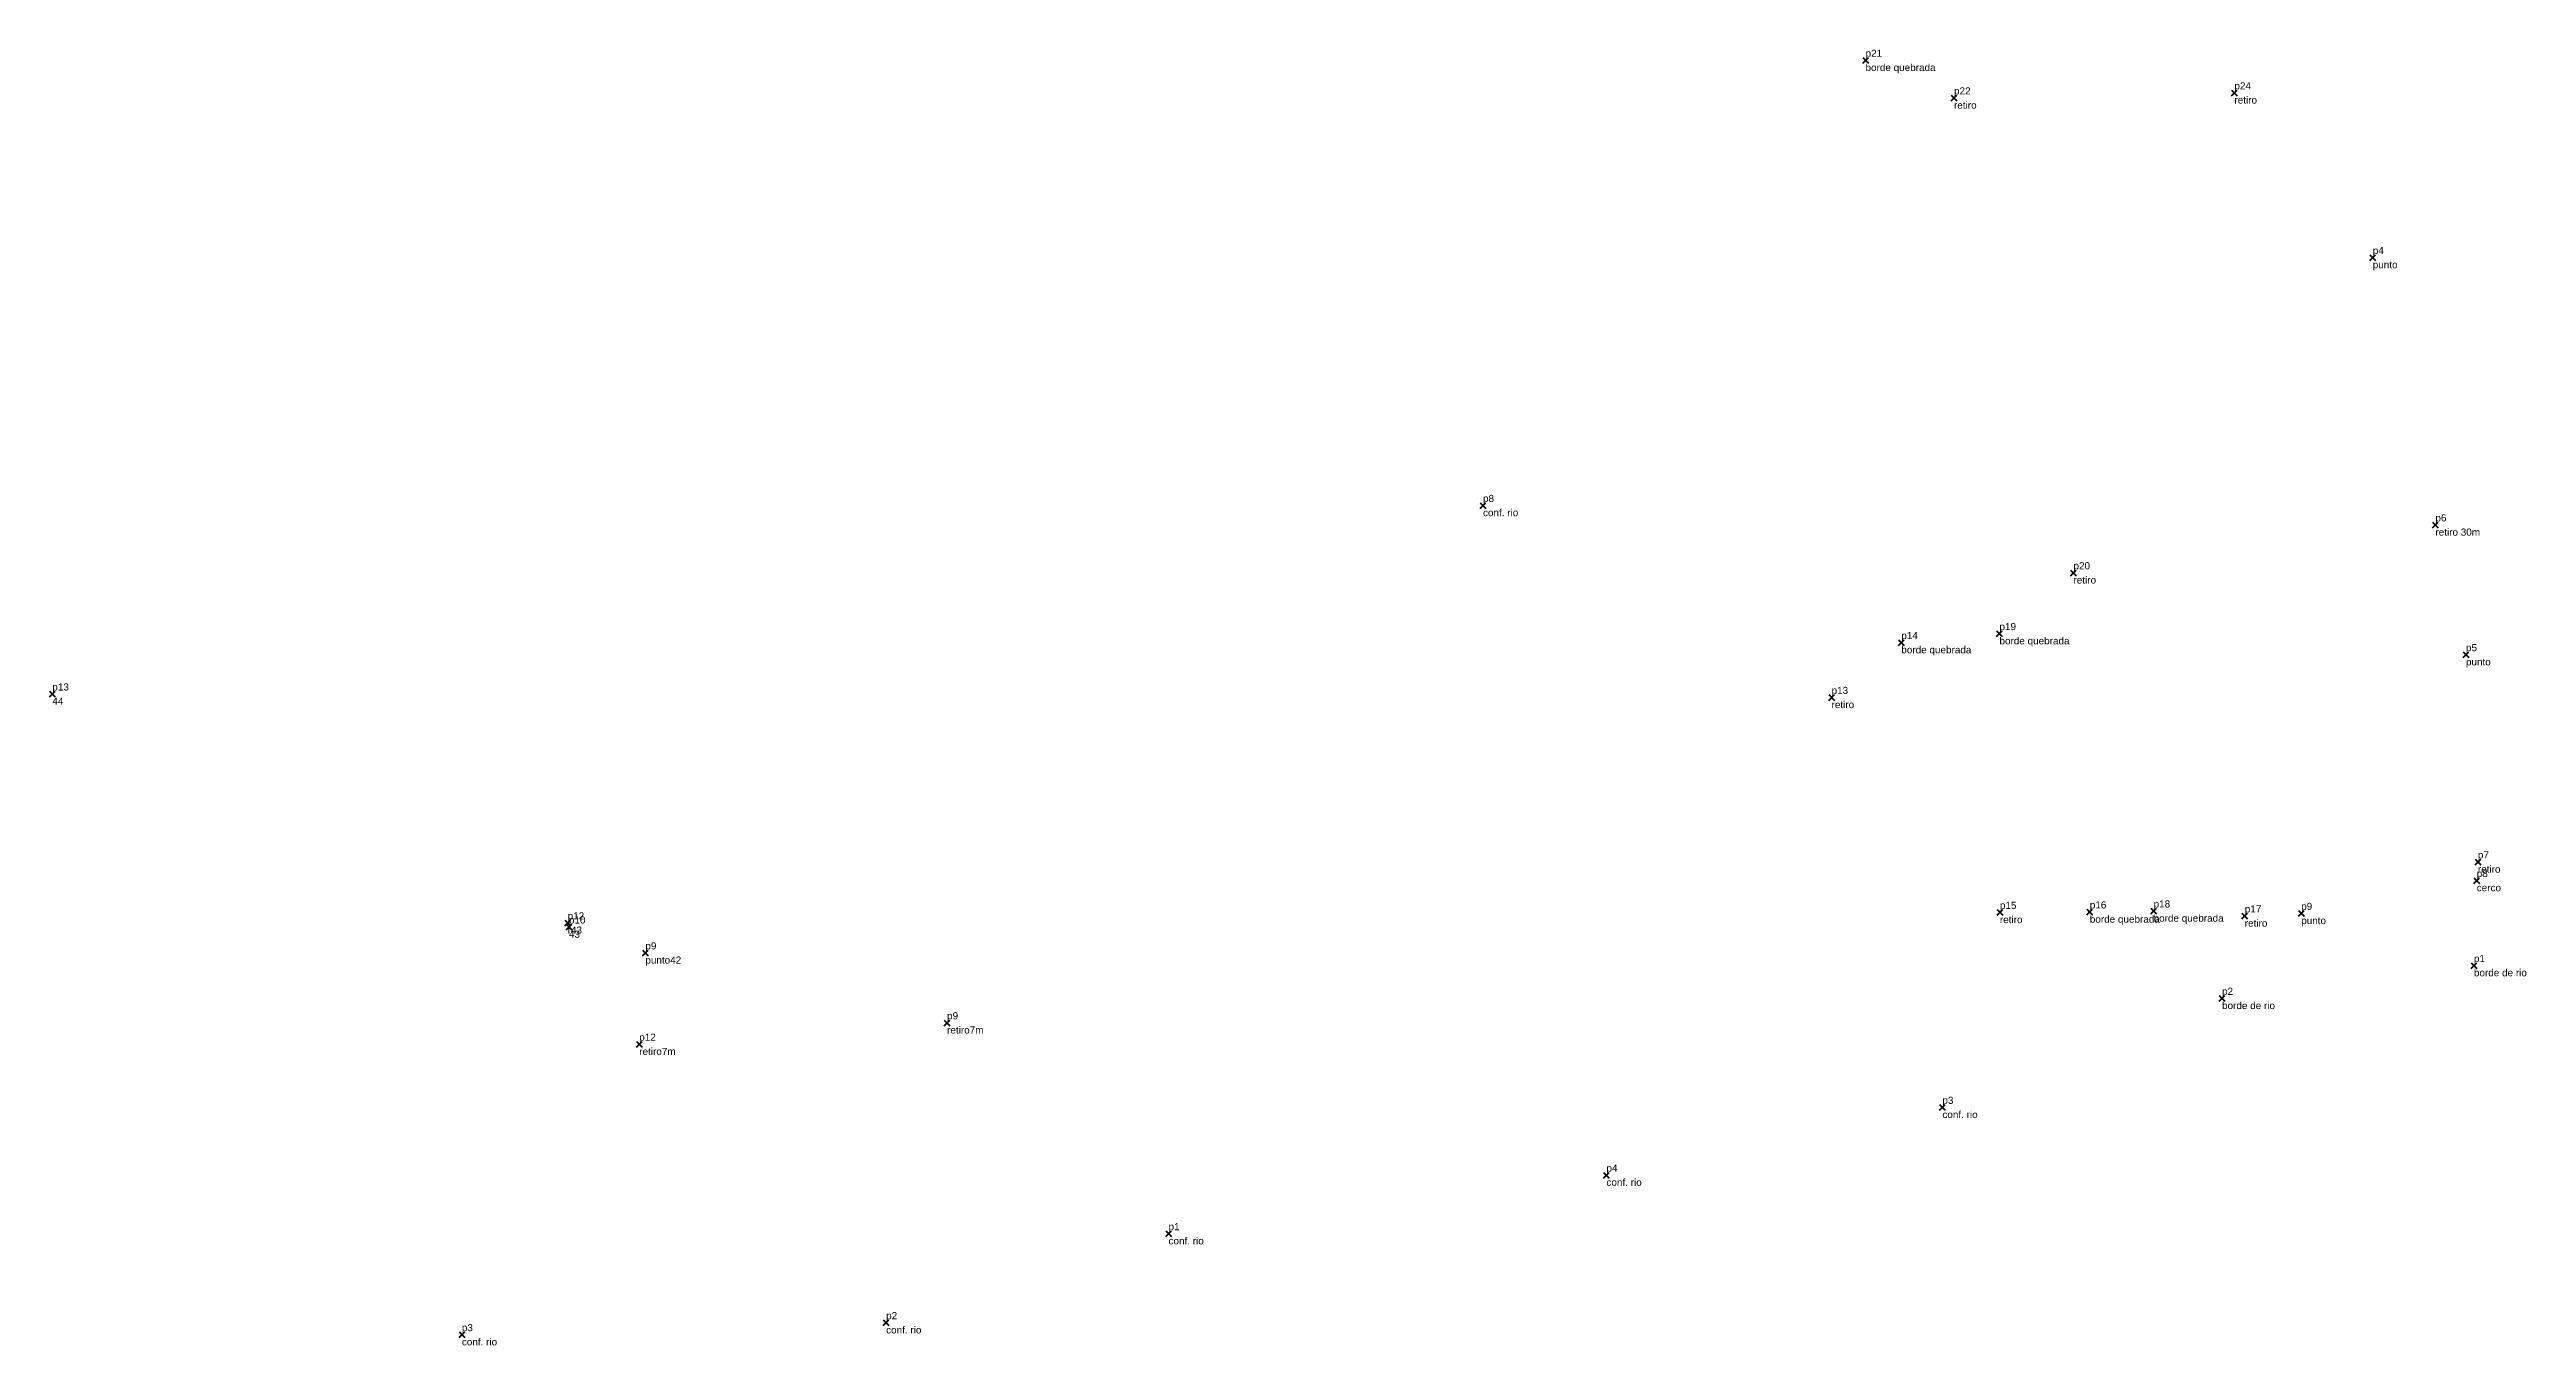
# Model space of a CAD drawing. Header units: millimetres. Extents: x 560359 to 560724, y 1315869 to 1316052.
# Drawn here: x 560550.1 to 560724.5, y 1315868.8 to 1315960 of the extents above; entities that cross this region are included whole.
import ezdxf

# ---------------------------------------------------------------- set-up
doc = ezdxf.new("R2010")
doc.units = ezdxf.units.MM
doc.header["$PDMODE"] = 3
doc.header["$PDSIZE"] = 0.2
for name, color, linetype, lineweight in [('43', 174, 'CONTINUOUS', 100), ('44', 174, 'CONTINUOUS', 100), ('borde de rio', 174, 'CONTINUOUS', 100), ('borde quebrada', 174, 'CONTINUOUS', 100), ('cerco', 174, 'CONTINUOUS', 100), ('Point', 5, 'CONTINUOUS', 100), ('Point_Name', 1, 'CONTINUOUS', 100), ('punto', 174, 'CONTINUOUS', 100), ('punto42', 174, 'CONTINUOUS', 100), ('r43', 174, 'CONTINUOUS', 100), ('retiro', 174, 'CONTINUOUS', 100), ('retiro 30m', 174, 'CONTINUOUS', 100), ('retiro7m', 174, 'CONTINUOUS', 100)]:
    doc.layers.add(name, color=color, linetype=linetype, lineweight=lineweight)
doc.styles.get("Standard").update_dxf_attribs({"font": 'arial.ttf', "width": 0.65})

msp = doc.modelspace()

# ---------------------------------------------------------------- linework, layer by layer
at = {"layer": '43'}
msp.add_point((560586.69, 1315898.25, 157.51), dxfattribs=at)
at = {"layer": '44'}
msp.add_point((560550.32, 1315914.65, 157.65), dxfattribs=at)
at = {"layer": 'borde de rio'}
for p in [(560720.8, 1315895.54, 160.75), (560703.07, 1315893.23, 157.76)]:
    msp.add_point(p, dxfattribs=at)
at = {"layer": 'borde quebrada'}
for p in [(560677.97, 1315959.25, 156.33), (560687.4, 1315918.9, 155.37), (560680.49, 1315918.27, 156.04), (560693.76, 1315899.31, 154.47), (560698.25, 1315899.38, 154.52)]:
    msp.add_point(p, dxfattribs=at)
at = {"layer": 'cerco'}
msp.add_point((560721, 1315901.52, 161.87), dxfattribs=at)
at = {"layer": 'Point'}
for p in [(560651.04, 1315927.92, 158.92), (560683.38, 1315885.56, 155.5), (560659.73, 1315880.79, 154.92), (560628.9, 1315876.67, 154.89), (560609.02, 1315870.4, 154.87), (560579.15, 1315869.56, 155.48)]:
    msp.add_point(p, dxfattribs=at)
at = {"layer": 'punto'}
for p in [(560713.68, 1315945.37, 164.75), (560720.24, 1315917.42, 164.87), (560708.64, 1315899.21, 159.3)]:
    msp.add_point(p, dxfattribs=at)
at = {"layer": 'punto42'}
msp.add_point((560592.07, 1315896.43, 157.02), dxfattribs=at)
at = {"layer": 'r43'}
msp.add_point((560586.6, 1315898.54, 156.06), dxfattribs=at)
at = {"layer": 'retiro'}
for p in [(560684.2, 1315956.6, 158.17), (560703.94, 1315956.96, 159.98), (560692.61, 1315923.18, 158.22), (560675.58, 1315914.41, 159.7), (560721.08, 1315902.83, 162.52), (560687.43, 1315899.28, 157.55), (560704.67, 1315899.03, 156.43)]:
    msp.add_point(p, dxfattribs=at)
at = {"layer": 'retiro 30m'}
msp.add_point((560718.09, 1315926.55, 163.57), dxfattribs=at)
at = {"layer": 'retiro7m'}
for p in [(560613.31, 1315891.51, 156.84), (560591.64, 1315890, 155.85)]:
    msp.add_point(p, dxfattribs=at)

# ---------------------------------------------------------------- texts
at = {"layer": '43'}
for s, p in [('43', (560586.69, 1315897.5)), ('p10', (560586.69, 1315898.5))]:
    msp.add_text(s, height=0.5, dxfattribs=at).set_placement(p)
at = {"layer": '44'}
for s, p in [('p13', (560550.32, 1315914.9)), ('44', (560550.32, 1315913.9))]:
    msp.add_text(s, height=0.5, dxfattribs=at).set_placement(p)
at = {"layer": 'borde de rio'}
for s, p in [('p1', (560720.8, 1315895.79)), ('borde de rio', (560720.8, 1315894.79)), ('p2', (560703.07, 1315893.48)), ('borde de rio', (560703.07, 1315892.48))]:
    msp.add_text(s, height=0.5, dxfattribs=at).set_placement(p)
at = {"layer": 'borde quebrada'}
for s, p in [('p21', (560677.97, 1315959.5)), ('borde quebrada', (560677.97, 1315958.5)), ('p14', (560680.49, 1315918.52)), ('p19', (560687.4, 1315919.15)), ('borde quebrada', (560680.49, 1315917.52)), ('borde quebrada', (560687.4, 1315918.15)), ('p16', (560693.76, 1315899.56)), ('p18', (560698.25, 1315899.63)), ('borde quebrada', (560693.76, 1315898.56)), ('borde quebrada', (560698.25, 1315898.63))]:
    msp.add_text(s, height=0.5, dxfattribs=at).set_placement(p)
at = {"layer": 'cerco'}
for s, p in [('p8', (560721, 1315901.77)), ('cerco', (560721, 1315900.77))]:
    msp.add_text(s, height=0.5, dxfattribs=at).set_placement(p)
at = {"layer": 'Point_Code'}
for p in [(560651.04, 1315927.17), (560683.38, 1315884.81), (560659.73, 1315880.04), (560628.9, 1315875.92), (560609.02, 1315869.65), (560579.15, 1315868.81)]:
    msp.add_text('conf. rio', height=0.5, dxfattribs=at).set_placement(p)
at = {"layer": 'Point_Name'}
for s, p in [('p8', (560651.04, 1315928.17)), ('p3', (560683.38, 1315885.81)), ('p4', (560659.73, 1315881.04)), ('p1', (560628.9, 1315876.92)), ('p3', (560579.15, 1315869.81)), ('p2', (560609.02, 1315870.65))]:
    msp.add_text(s, height=0.5, dxfattribs=at).set_placement(p)
at = {"layer": 'punto'}
for s, p in [('p4', (560713.68, 1315945.62)), ('punto', (560713.68, 1315944.62)), ('p5', (560720.24, 1315917.67)), ('punto', (560720.24, 1315916.67)), ('p9', (560708.64, 1315899.46)), ('punto', (560708.64, 1315898.46))]:
    msp.add_text(s, height=0.5, dxfattribs=at).set_placement(p)
at = {"layer": 'punto42'}
for s, p in [('p9', (560592.07, 1315896.68)), ('punto42', (560592.07, 1315895.68))]:
    msp.add_text(s, height=0.5, dxfattribs=at).set_placement(p)
at = {"layer": 'r43'}
for s, p in [('p12', (560586.6, 1315898.79)), ('r43', (560586.6, 1315897.79))]:
    msp.add_text(s, height=0.5, dxfattribs=at).set_placement(p)
at = {"layer": 'retiro'}
for s, p in [('p22', (560684.2, 1315956.85)), ('p24', (560703.94, 1315957.21)), ('retiro', (560684.2, 1315955.85)), ('retiro', (560703.94, 1315956.21)), ('p20', (560692.61, 1315923.43)), ('retiro', (560692.61, 1315922.43)), ('p13', (560675.58, 1315914.66)), ('retiro', (560675.58, 1315913.66)), ('p7', (560721.08, 1315903.08)), ('retiro', (560721.08, 1315902.08)), ('p15', (560687.43, 1315899.53)), ('p17', (560704.67, 1315899.28)), ('retiro', (560687.43, 1315898.53)), ('retiro', (560704.67, 1315898.28))]:
    msp.add_text(s, height=0.5, dxfattribs=at).set_placement(p)
at = {"layer": 'retiro 30m'}
for s, p in [('p6', (560718.09, 1315926.8)), ('retiro 30m', (560718.09, 1315925.8))]:
    msp.add_text(s, height=0.5, dxfattribs=at).set_placement(p)
at = {"layer": 'retiro7m'}
for s, p in [('p9', (560613.31, 1315891.76)), ('retiro7m', (560613.31, 1315890.76)), ('p12', (560591.64, 1315890.25)), ('retiro7m', (560591.64, 1315889.25))]:
    msp.add_text(s, height=0.5, dxfattribs=at).set_placement(p)

doc.saveas('drawing.dxf')
